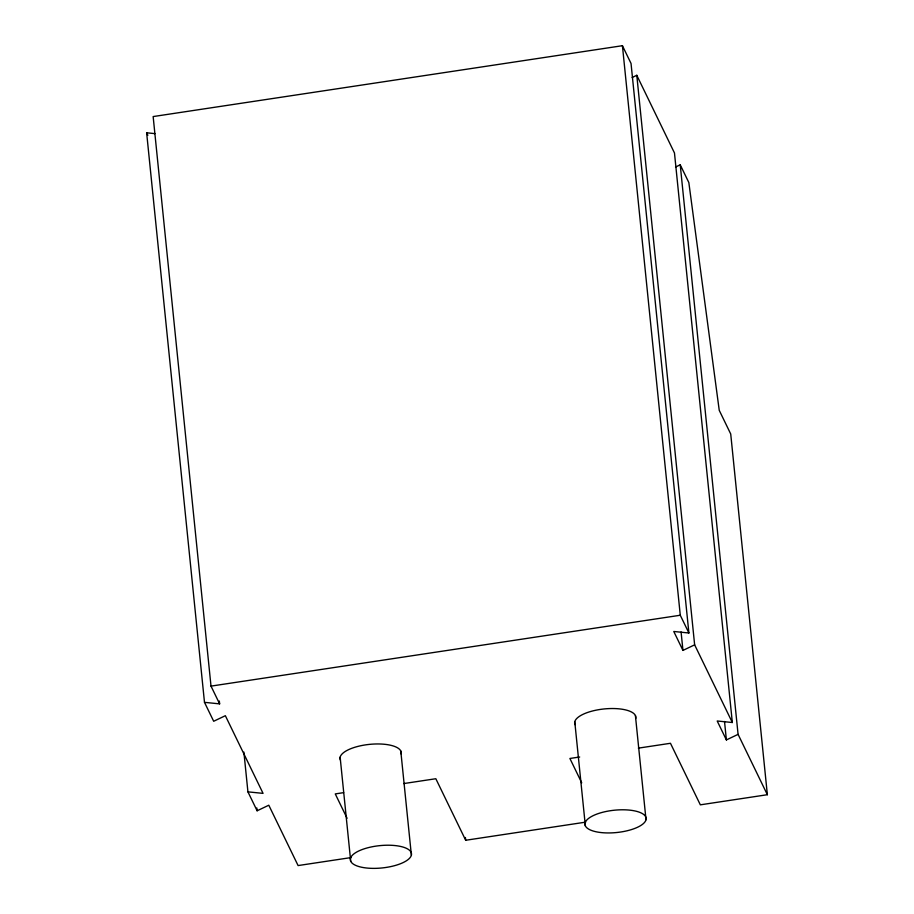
<?xml version="1.0" encoding="UTF-8"?>
<svg xmlns="http://www.w3.org/2000/svg" width="914" height="914" viewBox="0 0 914 914"><rect width="100%" height="100%" fill="white"/><g stroke="black" fill="none" stroke-linecap="round" stroke-linejoin="round"><path stroke-width="1.37" d="M632.111 77.519L636.784 75.291L674.475 152.969L732.331 722.517L717.204 720.986L726.39 739.929L738.078 734.353L680.222 164.806L675.549 167.034M243.889 752.085L247.923 791.855L257.12 810.787L268.796 805.211L298.09 865.569L351.159 857.561M154.889 133.627L146.64 132.793L204.485 702.34L219.623 703.871L211.008 686.117L153.152 116.569L622.423 45.7L631.037 63.454L688.893 633.002L673.767 631.471L682.952 650.414L694.64 644.838L636.784 75.291M211.008 686.117L680.279 615.248L688.893 633.002M343.641 792.644L335.267 793.912L347.092 818.27M403.702 783.572L435.829 778.728L465.694 840.263L585.657 822.143M579.682 756.998L569.902 758.471L581.727 782.841M638.338 748.143L670.465 743.288L700.33 804.834L767.36 794.712L730.72 433.99L719.238 410.329L688.836 182.549L680.222 164.806M247.923 791.855L263.061 793.375L225.358 715.696L213.682 721.272L204.485 702.34M694.64 644.838L732.331 722.517M738.078 734.353L767.36 794.712M146.64 132.793L147.862 135.318M724.516 721.466L726.39 739.929M622.423 45.7L680.279 615.248M681.079 631.951L682.952 650.414M635.413 715.559L646.015 819.721A30.745 11.219 -5.8 0 1 597.859 832.117A30.745 11.219 -5.8 0 1 602.737 812.26A30.745 11.219 -5.8 0 1 646.015 819.721M574.769 721.752L585.371 825.925M465.409 837.498L465.694 840.263M400.778 750.988L411.38 855.15A30.745 11.219 -5.8 0 1 363.224 867.546A30.745 11.219 -5.8 0 1 368.102 847.689A30.745 11.219 -5.8 0 1 411.38 855.15M340.134 757.192L350.725 861.354M256.823 807.953L257.12 810.787M219.326 701.027L219.623 703.871M575.077 724.665A30.745 11.219 -5.8 0 1 604.063 708.956A30.745 11.219 -5.8 0 1 635.733 718.473M340.442 760.105A30.745 11.219 -5.8 0 1 369.427 744.384A30.745 11.219 -5.8 0 1 401.086 753.901"/></g></svg>
